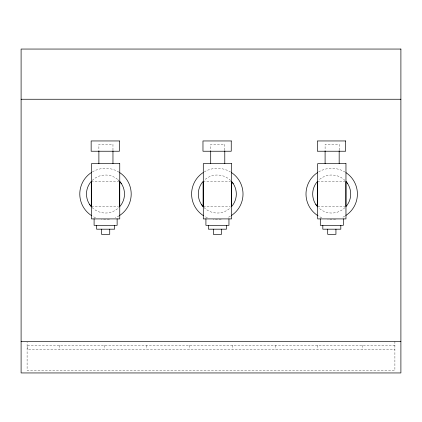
<?xml version="1.0" encoding="UTF-8"?>
<svg xmlns="http://www.w3.org/2000/svg" width="422" height="422" viewBox="0 0 422 422"><rect width="100%" height="100%" fill="white"/><g stroke="black" fill="none" stroke-linecap="round" stroke-linejoin="round"><path stroke-width="0.32" stroke-dasharray="2.11 1.58" d="M91.294 181.376L118.819 181.376M203.114 181.376L230.639 181.376M317.508 181.376L345.027 181.376M91.511 206.674L118.376 206.674M203.33 206.674L230.196 206.674M317.719 206.674L345.238 206.674M394.955 345.312L27.367 345.312L27.367 349.168L394.955 349.168M345.017 180.6L344.352 179.83A19.016 19.016 0 0 0 318.81 180.046M230.628 180.6L229.964 179.83A19.016 19.016 0 0 0 203.968 180.479M203.995 207.445L204.659 208.22A19.016 19.016 0 0 0 230.649 207.571M118.144 179.83L119.141 180.985M92.175 207.445L92.84 208.22A19.016 19.016 0 0 0 119.268 207.128M394.897 341.456L394.897 370.374L27.103 370.374L27.103 342.115M362.181 345.312L362.181 349.168M339.172 150.142L339.172 144.361L325.098 144.361L325.098 150.142M317.196 345.312L317.196 349.168M275.424 345.312L275.424 349.168M232.369 345.312L232.369 349.168M224.784 150.142L224.784 144.361L210.705 144.361L210.705 150.142M189.309 345.312L189.309 349.168M146.255 345.312L146.255 349.168M112.964 150.142L112.964 144.361L98.885 144.361L98.885 150.142M104.482 345.312L104.482 349.168M59.497 345.312L59.497 349.168M119.088 215.837A25.705 25.705 0 0 1 115.275 217.794M109.393 219.429A25.705 25.705 0 0 1 101.47 219.414M95.599 217.752A25.705 25.705 0 0 1 92.334 216.106M92.413 171.896A25.705 25.705 0 0 1 119.173 172.26M230.391 216.154A25.705 25.705 0 0 1 227.094 217.794M221.212 219.429A25.705 25.705 0 0 1 213.289 219.414M207.418 217.752A25.705 25.705 0 0 1 204.153 216.106M204.232 171.896A25.705 25.705 0 0 1 230.465 171.939M344.779 216.154A25.705 25.705 0 0 1 341.482 217.794M335.606 219.429A25.705 25.705 0 0 1 327.683 219.414M321.807 217.752A25.705 25.705 0 0 1 318.547 216.106M318.621 171.896A25.705 25.705 0 0 1 344.858 171.939M345.043 207.571A19.016 19.016 0 0 1 319.048 208.22M92.149 180.479A19.016 19.016 0 0 1 119.041 180.685"/><path stroke-width="0.63" d="M21.1 99.254L400.9 99.254M21.1 341.456L400.9 341.456M347.596 183.586L345.898 181.618L345.898 206.674A19.016 19.016 0 0 0 346.098 181.602M315.809 204.459L317.719 206.674M233.202 183.586L231.504 181.618L231.504 206.674A19.016 19.016 0 0 0 231.704 181.602M201.415 204.459L203.33 206.674M121.383 183.586L119.684 181.618L119.684 206.674A19.016 19.016 0 0 0 119.885 181.602M89.596 204.459L91.511 206.674M343.339 218.907L343.339 225.332L320.303 225.332L320.303 218.907M340.818 225.332L340.818 229.188L322.825 229.188L322.825 225.332M339.172 150.786L339.172 163.636M335.938 229.188L335.938 234.326L327.704 234.326L327.704 229.188M325.098 150.786L325.098 163.636M317.508 206.432L317.508 181.376A19.016 19.016 0 0 0 317.724 206.912M228.951 218.907L228.951 225.332L205.915 225.332L205.915 218.907M226.429 225.332L226.429 229.188L208.436 229.188L208.436 225.332M224.784 150.786L224.784 163.636M221.55 229.188L221.55 234.326L213.316 234.326L213.316 229.188M210.705 150.786L210.705 163.636M203.114 206.432L203.114 181.376A19.016 19.016 0 0 0 203.33 206.912M117.131 218.907L117.131 225.332L94.095 225.332L94.095 218.907M114.61 225.332L114.61 229.188L96.617 229.188L96.617 225.332M112.964 150.786L112.964 163.636M109.731 229.188L109.731 234.326L101.496 234.326L101.496 229.188M98.885 150.786L98.885 163.636M91.294 206.674L91.294 181.376A19.016 19.016 0 0 0 91.511 206.912M119.69 172.593A25.705 25.705 0 0 1 119.6 215.51M91.811 215.79A25.705 25.705 0 0 1 91.384 172.54M231.509 172.593A25.705 25.705 0 0 1 231.42 215.51M203.631 215.79A25.705 25.705 0 0 1 203.198 172.54M345.898 172.593A25.705 25.705 0 0 1 345.808 215.51M318.019 215.79A25.705 25.705 0 0 1 317.592 172.54M400.9 49.052L21.1 49.052L21.1 372.948L400.9 372.948L400.9 49.052M119.426 140.953L91.152 140.953L91.152 151.234L119.426 151.234L119.426 140.953M231.245 140.953L202.971 140.953L202.971 151.234L231.245 151.234L231.245 140.953M345.639 140.953L317.36 140.953L317.36 151.234L345.639 151.234L345.639 140.953M119.753 163.636L91.474 163.636L91.474 218.907L119.753 218.907L119.753 163.636M231.572 163.636L203.293 163.636L203.293 218.907L231.572 218.907L231.572 163.636M345.961 163.636L317.682 163.636L317.682 218.907L345.961 218.907L345.961 163.636"/></g></svg>
